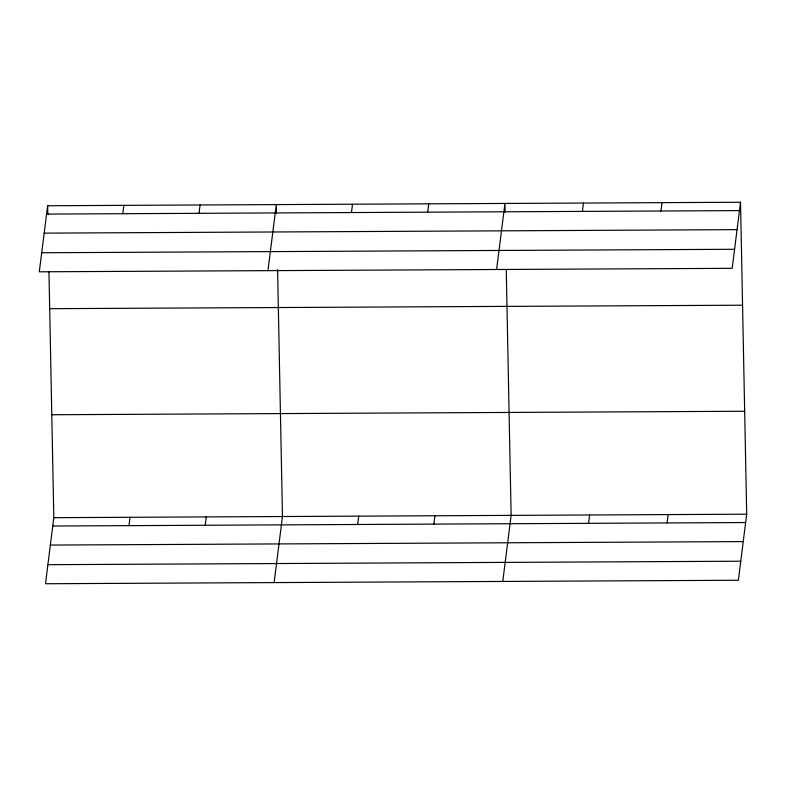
<?xml version="1.0" encoding="UTF-8"?>
<svg xmlns="http://www.w3.org/2000/svg" width="786" height="786" viewBox="0 0 786 786"><rect width="100%" height="100%" fill="white"/><g stroke="black" fill="none" stroke-linecap="round" stroke-linejoin="round"><path stroke-width="1.18" d="M47.641 205.745L39.3 271.809L732.179 268.321L740.52 202.257L47.641 205.745L47.818 214.323M48.958 271.917L53.821 517.679L45.48 583.743L738.359 580.255L746.7 514.191L740.52 202.257M122.812 213.704L123.864 205.362M128.983 525.638L130.034 517.296M199.025 213.32L200.076 204.979M205.205 525.254L206.256 516.913M267.947 270.659L276.299 204.596L276.466 213.173M274.127 582.593L282.469 516.53L277.586 269.539M351.46 212.554L352.511 204.213M357.63 524.498L358.691 516.147M427.672 212.171L428.734 203.829M433.852 524.115L434.904 515.763M496.595 269.51L504.946 203.446L505.113 212.024M502.775 581.443L511.126 515.38L506.253 269.618M582.416 211.395L583.467 203.053M588.596 523.329L589.647 514.987M660.947 211.002L661.999 202.65M667.118 522.936L668.179 514.594M46.59 214.087L739.469 210.609M44.183 233.137L737.062 229.65M41.707 252.758L734.586 249.28M49.685 308.682L742.564 305.204M51.788 414.743L744.666 411.255M53.821 517.679L746.7 514.191M52.77 526.021L745.649 522.543M50.363 545.071L743.242 541.593M47.877 564.692L740.756 561.214"/></g></svg>
